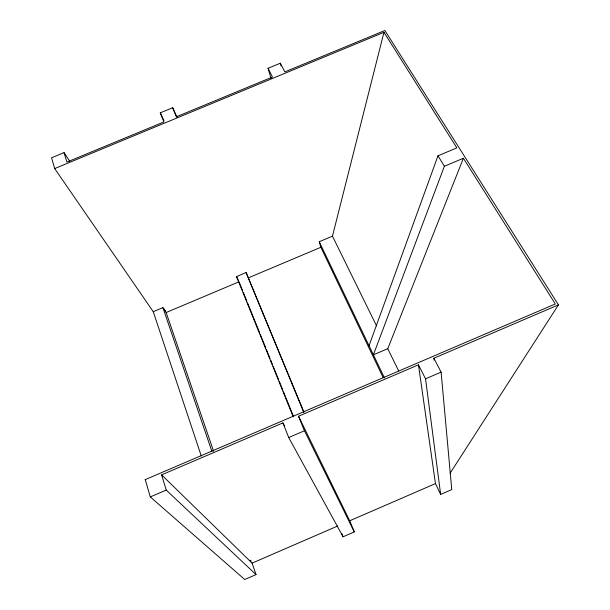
<?xml version="1.0" encoding="UTF-8"?>
<svg xmlns="http://www.w3.org/2000/svg" width="610" height="610" viewBox="0 0 610 610"><rect width="100%" height="100%" fill="white"/><g stroke="black" fill="none" stroke-linecap="round" stroke-linejoin="round"><path stroke-width="0.91" d="M376.583 325.954L332.473 236.154L383.957 32.299L54.564 168.619M369.035 345.725L437.988 155.794L456.852 147.872L383.957 32.299M463.402 158.257L444.377 166.263L373.396 354.829L387.754 348.699L463.402 158.257L555.313 303.978L145.104 479.681M450.104 473.223L558.455 304.863L384.887 30.5L284.832 71.904L280.318 63.219L268.042 68.297L270.992 78.324M284.733 426.245L282.926 422.905L161.619 474.87L252.105 563.129L256.025 574.589L244.724 579.5L150.296 496.921L145.256 479.612M282.926 422.905L288.705 437.53L343.087 536.785L354.296 531.92L349.698 520.795L298.519 416.218L418.452 364.841L425.544 378.81L440.649 494.42L451.766 489.594L441.106 372.13L433.878 358.238L558.455 304.863M252.105 563.129L337.696 526.003M349.698 520.795L435.464 483.6L418.452 364.841M150.296 496.921L166.225 490.089L256.025 574.589M288.705 437.53L304.459 430.767L354.296 531.92M425.544 378.81L441.106 372.13M69.769 161.337L64.05 152.622L51.545 157.784L54.686 168.566L153.255 311.687L162.893 307.623L166.141 312.534L213.614 451.308M293.204 416.805L236.535 276.589L246.104 272.556L303.933 412.116M383.202 377.666L320.868 247.279L319.236 241.728L332.473 236.154M166.141 312.534L239.013 281.797L242.582 290.612M248.491 277.802L320.868 247.279M64.05 152.622L66.909 162.077L163.884 121.954L160.277 112.842L172.668 107.718L176.969 117.227M250.092 560.148L251.213 561.246M164.098 308.919L165.676 311.306M437.988 155.794L444.377 166.263M268.042 68.297L272.464 77.02L176.366 116.784L172.668 107.718M387.754 348.699L398.681 370.941M435.464 483.6L440.649 494.42M319.236 241.728L384.437 377.887M236.535 276.589L238.662 281.058M160.277 112.842L163.945 120.559M246.104 272.556L303.757 412.276M298.519 416.218L304.459 430.767M341.699 533.353L343.087 536.785M243.291 292.373L246.852 301.18M247.569 302.941L259.685 332.892M260.394 334.654L265.739 347.868M266.448 349.629L270.017 358.436M270.726 360.205L272.51 364.605M273.219 366.366L278.564 379.58M279.281 381.341L282.842 390.156M283.551 391.917L285.335 396.317M286.044 398.078L293.174 415.7M162.893 307.623L211.937 451.499M153.255 311.687L201.3 456.059M161.619 474.87L166.225 490.089M280.318 63.219L281.073 65.979M433.878 358.238L434.076 360.121"/></g></svg>
